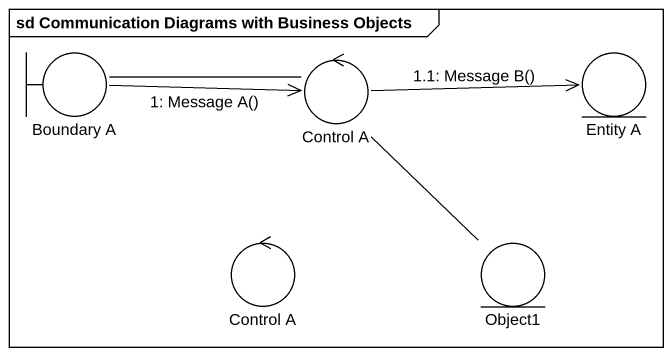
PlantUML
@startuml
mainframe sd Communication Diagrams with Business Objects
boundary "Boundary A" as Boundary_A
control "Control A" as Control_A
entity "Entity A" as Entity_A
control "Control A" as Control_A_2
entity Object1
Boundary_A -right- Control_A
Control_A -- Object1
Boundary_A -right-> Control_A : 1: Message A()
Control_A -right-> Entity_A : 1.1: Message B()
@enduml
